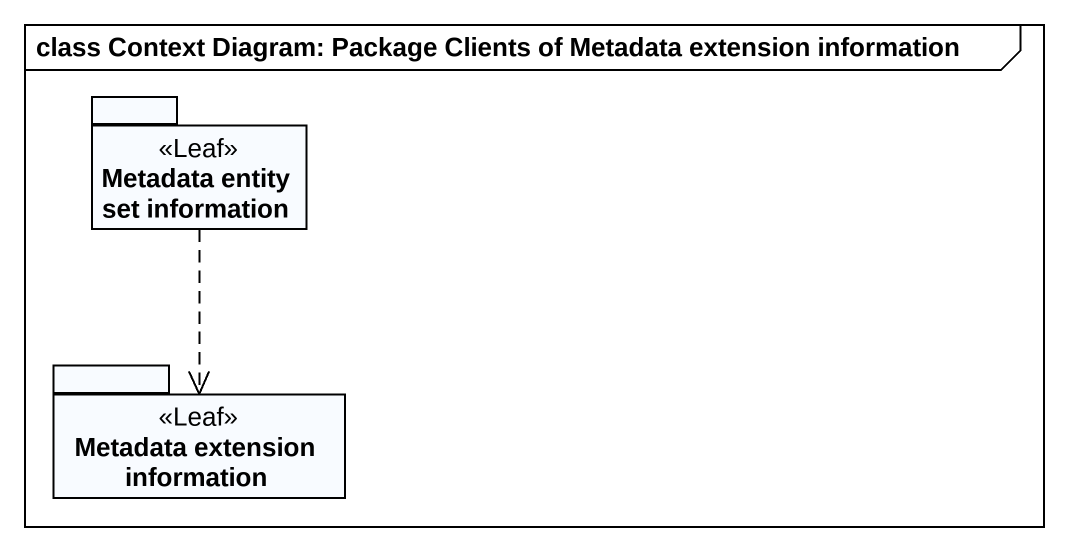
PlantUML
@startuml
mainframe class Context Diagram: Package Clients of Metadata extension information
package "Metadata entity set information" as Metadata_entity_set <<Leaf>> {
}
package "Metadata extension information" as Metadata_extension <<Leaf>> {
}
Metadata_entity_set ..> Metadata_extension
@enduml
